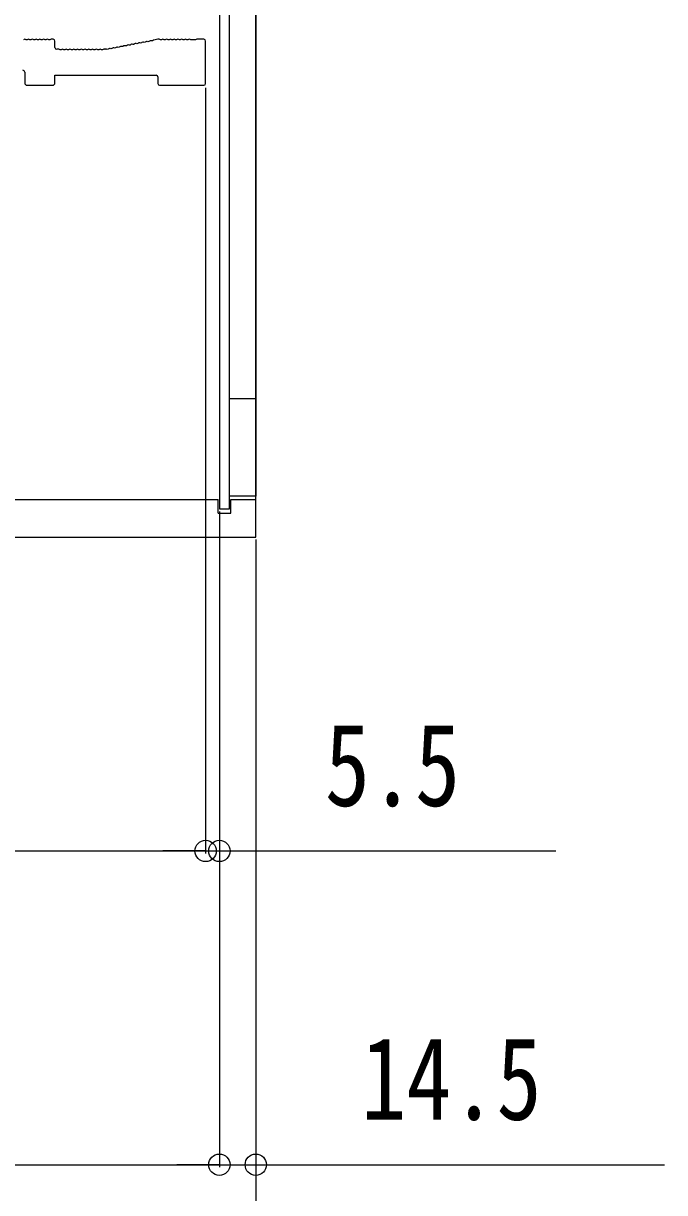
# Model space of a CAD drawing. Units: millimetres, scale not verified. Extents: x -4205 to 4205, y -2970 to 2970.
# Drawn here: x -1286.5 to -1031.2, y -2002.1 to -1536.4 of the extents above; entities that cross this region are included whole.
import ezdxf
from ezdxf.enums import TextEntityAlignment as Align

# ---------------------------------------------------------------- set-up
doc = ezdxf.new("R2010")
doc.units = ezdxf.units.MM
doc.header["$LTSCALE"] = 20
for name, color, linetype in [('0-2_YKK_11', 7, 'Continuous'), ('0-3_YKK_12', 2, 'Continuous'), ('0-5_YKK_D', 6, 'Continuous')]:
    doc.layers.add(name, color=color, linetype=linetype)
doc.styles.add('ＭＳ ゴシック', font='')
doc.styles.get('ＭＳ ゴシック').set_extended_font_data('MS Gothic')

msp = doc.modelspace()

# ---------------------------------------------------------------- linework, layer by layer
at = {"layer": '0-2_YKK_11'}
for p, q in [((-1285.04, -1542.9), (-1285.42, -1542.9)), ((-1283.54, -1542.9), (-1283.92, -1542.9)), ((-1282.04, -1542.9), (-1282.42, -1542.9)), ((-1280.54, -1542.9), (-1280.92, -1542.9)), ((-1279.04, -1542.9), (-1279.42, -1542.9)), ((-1277.54, -1542.9), (-1277.92, -1542.9)), ((-1276.04, -1542.9), (-1276.42, -1542.9)), ((-1274.68, -1542.7), (-1275.48, -1542.7)), ((-1273.98, -1546), (-1273.98, -1543.4)), ((-1249.86, -1546.12), (-1250.24, -1546.2)), ((-1248.39, -1545.84), (-1248.76, -1545.92)), ((-1246.91, -1545.56), (-1247.29, -1545.63)), ((-1245.44, -1545.28), (-1245.81, -1545.35)), ((-1243.97, -1545), (-1244.34, -1545.07)), ((-1242.49, -1544.72), (-1242.87, -1544.79)), ((-1241.02, -1544.44), (-1241.39, -1544.51)), ((-1239.55, -1544.16), (-1239.92, -1544.23)), ((-1238.07, -1543.88), (-1238.45, -1543.95)), ((-1236.6, -1543.6), (-1236.97, -1543.67)), ((-1235.13, -1543.32), (-1235.5, -1543.39)), ((-1233.04, -1542.72), (-1234.61, -1543.02)), ((-1232.48, -1542.7), (-1232.91, -1542.7)), ((-1231.54, -1542.9), (-1231.92, -1542.9)), ((-1230.04, -1542.9), (-1230.42, -1542.9)), ((-1228.54, -1542.9), (-1228.92, -1542.9)), ((-1227.04, -1542.9), (-1227.42, -1542.9)), ((-1225.54, -1542.9), (-1225.92, -1542.9)), ((-1224.04, -1542.9), (-1224.42, -1542.9)), ((-1222.54, -1542.9), (-1222.92, -1542.9)), ((-1221.04, -1542.9), (-1221.42, -1542.9)), ((-1214.68, -1542.7), (-1217.48, -1542.7)), ((-1213.98, -1560.3), (-1213.98, -1543.4)), ((-1272.48, -1546.7), (-1273.28, -1546.7)), ((-1271.54, -1546.9), (-1271.92, -1546.9)), ((-1270.04, -1546.9), (-1270.42, -1546.9)), ((-1268.54, -1546.9), (-1268.92, -1546.9)), ((-1267.04, -1546.9), (-1267.42, -1546.9)), ((-1265.54, -1546.9), (-1265.92, -1546.9)), ((-1264.04, -1546.9), (-1264.42, -1546.9)), ((-1262.54, -1546.9), (-1262.92, -1546.9)), ((-1261.04, -1546.9), (-1261.42, -1546.9)), ((-1259.54, -1546.9), (-1259.92, -1546.9)), ((-1258.04, -1546.9), (-1258.42, -1546.9)), ((-1256.54, -1546.9), (-1256.92, -1546.9)), ((-1255.04, -1546.9), (-1255.42, -1546.9)), ((-1254.04, -1546.7), (-1254.48, -1546.7)), ((-1253.77, -1546.66), (-1253.91, -1546.69)), ((-1252.81, -1546.69), (-1253.18, -1546.76)), ((-1251.33, -1546.41), (-1251.71, -1546.48)), ((-1285.98, -1555.77), (-1285.98, -1560)), ((-1232.98, -1557.7), (-1232.98, -1560.3)), ((-1284.98, -1561), (-1274.98, -1561)), ((-1232.28, -1561), (-1214.68, -1561))]:
    msp.add_line(p, q, dxfattribs=at)
for points in [[(-1218.04, -1542.91), (-1218.23, -1542.97), (-1219.72, -1542.97), (-1219.92, -1542.91)], [(-1273.98, -1560), (-1273.98, -1557), (-1233.68, -1557)]]:
    msp.add_lwpolyline(points, dxfattribs=at)
for centre, radius, start, end in [((-1285.98, -1543.58), 0.88, 50.536, 129.464), ((-1284.48, -1543.58), 0.88, 50.536, 129.464), ((-1282.98, -1543.58), 0.88, 50.536, 129.464), ((-1281.48, -1543.58), 0.88, 50.536, 129.464), ((-1279.98, -1543.58), 0.88, 50.536, 129.464), ((-1278.48, -1543.58), 0.88, 50.536, 129.464), ((-1276.98, -1543.58), 0.88, 50.536, 129.464), ((-1275.48, -1543.58), 0.88, 90, 129.464), ((-1274.68, -1543.4), 0.7, 0, 90), ((-1273.28, -1546), 0.7, 180, 270), ((-1250.66, -1546.97), 0.88, 61.3203, 140.2483), ((-1249.18, -1546.69), 0.88, 61.3203, 140.2483), ((-1247.71, -1546.41), 0.88, 61.3203, 140.2483), ((-1246.24, -1546.13), 0.88, 61.3203, 140.2483), ((-1244.76, -1545.85), 0.88, 61.3203, 140.2483), ((-1243.29, -1545.56), 0.88, 61.3203, 140.2483), ((-1241.82, -1545.28), 0.88, 61.3203, 140.2483), ((-1240.34, -1545), 0.88, 61.3203, 140.2483), ((-1238.87, -1544.72), 0.88, 61.3203, 140.2483), ((-1237.4, -1544.44), 0.88, 61.3203, 140.2483), ((-1235.92, -1544.16), 0.88, 61.3203, 140.2483), ((-1234.45, -1543.88), 0.88, 100.7843, 140.2483), ((-1232.91, -1543.4), 0.7, 90, 100.7843), ((-1232.48, -1543.58), 0.88, 50.536, 90), ((-1230.98, -1543.58), 0.88, 50.536, 129.464), ((-1229.48, -1543.58), 0.88, 50.536, 129.464), ((-1227.98, -1543.58), 0.88, 50.536, 129.464), ((-1226.48, -1543.58), 0.88, 50.536, 129.464), ((-1224.98, -1543.58), 0.88, 50.536, 129.464), ((-1223.48, -1543.58), 0.88, 50.536, 129.464), ((-1221.98, -1543.58), 0.88, 50.536, 129.464), ((-1220.48, -1543.58), 0.88, 50.4605, 129.464), ((-1217.48, -1543.58), 0.88, 90, 129.5394), ((-1214.68, -1543.4), 0.7, 0, 90), ((-1272.48, -1547.58), 0.88, 50.536, 90), ((-1270.98, -1547.58), 0.88, 50.536, 129.464), ((-1269.48, -1547.58), 0.88, 50.536, 129.464), ((-1267.98, -1547.58), 0.88, 50.536, 129.464), ((-1266.48, -1547.58), 0.88, 50.536, 129.464), ((-1264.98, -1547.58), 0.88, 50.536, 129.464), ((-1263.48, -1547.58), 0.88, 50.536, 129.464), ((-1261.98, -1547.58), 0.88, 50.536, 129.464), ((-1260.48, -1547.58), 0.88, 50.536, 129.464), ((-1258.98, -1547.58), 0.88, 50.536, 129.464), ((-1257.48, -1547.58), 0.88, 50.536, 129.464), ((-1255.98, -1547.58), 0.88, 50.536, 129.464), ((-1254.48, -1547.58), 0.88, 90, 129.464), ((-1254.04, -1546), 0.7, 270, 280.7843), ((-1253.6, -1547.53), 0.88, 61.3203, 100.7843), ((-1252.13, -1547.25), 0.88, 61.3203, 140.2483), ((-1286.68, -1555.77), 0.7, 0, 95.1944), ((-1284.98, -1560), 1, 180, 270), ((-1274.98, -1560), 1, 270, 0), ((-1233.68, -1557.7), 0.7, 0, 90), ((-1232.28, -1560.3), 0.7, 180, 270), ((-1214.68, -1560.3), 0.7, 270, 0)]:
    msp.add_arc(centre, radius, start, end, dxfattribs=at)
at = {"layer": '0-3_YKK_12'}
for p, q in [((-1193.98, -1016.25), (-1193.98, -1685.75)), ((-1523.98, -1726), (-1208.98, -1726)), ((-1208.98, -1731.5), (-1208.98, -1726)), ((-1203.98, -1726), (-1193.98, -1726)), ((-1203.98, -1731.5), (-1203.98, -1726)), ((-1208.98, -1731.5), (-1203.98, -1731.5))]:
    msp.add_line(p, q, dxfattribs=at)
for points in [[(-1523.98, -1741), (-1193.98, -1741), (-1193.98, -961), (-1523.98, -961)], [(-1208.48, -1729.75), (-1204.48, -1729.75), (-1204.48, -972.25), (-1208.48, -972.25)], [(-1204.48, -1685.75), (-1193.98, -1685.75), (-1193.98, -1724.75), (-1204.48, -1724.75)]]:
    msp.add_lwpolyline(points, close=True, dxfattribs=at)
at = {"layer": '0-5_YKK_D'}
for p, q in [((-1213.98, -1562), (-1213.98, -1867)), ((-1213.98, -1562), (-1213.98, -1867)), ((-1208.48, -1730.75), (-1208.48, -1867)), ((-1208.48, -1730.75), (-1208.48, -1992)), ((-1208.48, -1730.75), (-1208.48, -1992)), ((-1193.98, -1742), (-1193.98, -1992)), ((-1193.98, -1742), (-1193.98, -2117)), ((-1193.98, -1742), (-1193.98, -2242)), ((-1493.98, -1866), (-1213.98, -1866)), ((-1213.98, -1866), (-1230.98, -1866)), ((-1213.98, -1866), (-1208.48, -1866)), ((-1208.48, -1866), (-1074.48, -1866)), ((-1523.98, -1991), (-1208.48, -1991)), ((-1208.48, -1991), (-1225.48, -1991)), ((-1208.48, -1991), (-1193.98, -1991)), ((-1193.98, -1991), (-1031.18, -1991))]:
    msp.add_line(p, q, dxfattribs=at)
for centre in [(-1213.98, -1866), (-1213.98, -1866), (-1208.48, -1866), (-1208.48, -1991), (-1208.48, -1991), (-1193.98, -1991)]:
    msp.add_circle(centre, 4.25, dxfattribs=at)

# ---------------------------------------------------------------- texts
at = {"layer": '0-5_YKK_D', "style": 'ＭＳ ゴシック', "width": 0.8}
for s, p in [('5.5', (-1166.48, -1858)), ('14.5', (-1151.98, -1983))]:
    msp.add_text(s, height=32.99, dxfattribs=at).set_placement(p, align=Align.BOTTOM_LEFT)

doc.saveas('drawing.dxf')
